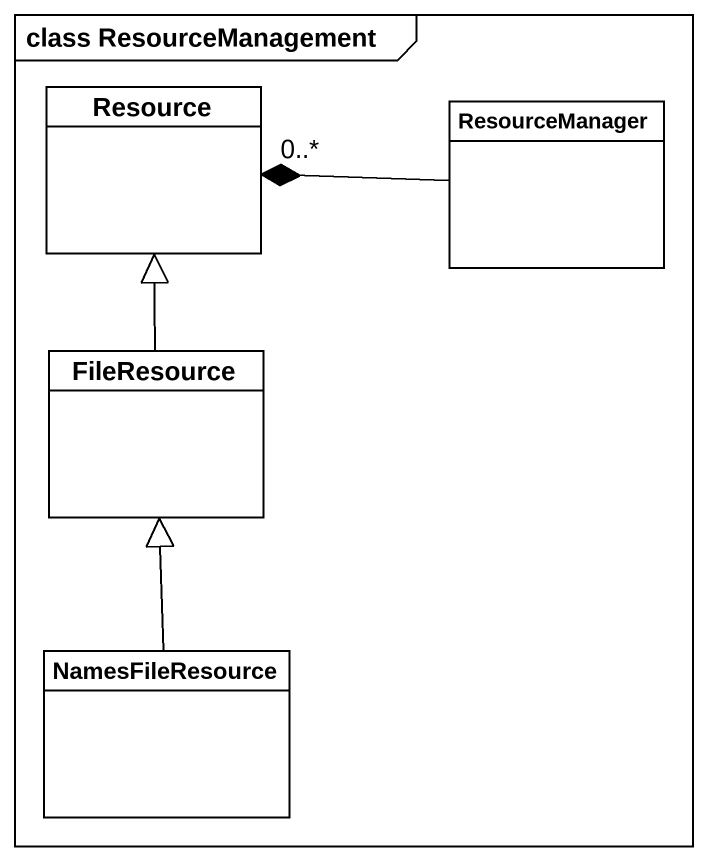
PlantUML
@startuml
mainframe class ResourceManagement
hide circle
hide empty members
class Resource
class ResourceManager
class FileResource
class NamesFileResource
ResourceManager -left-* "0..*" Resource
FileResource -up-|> Resource
NamesFileResource -up-|> FileResource
@enduml
